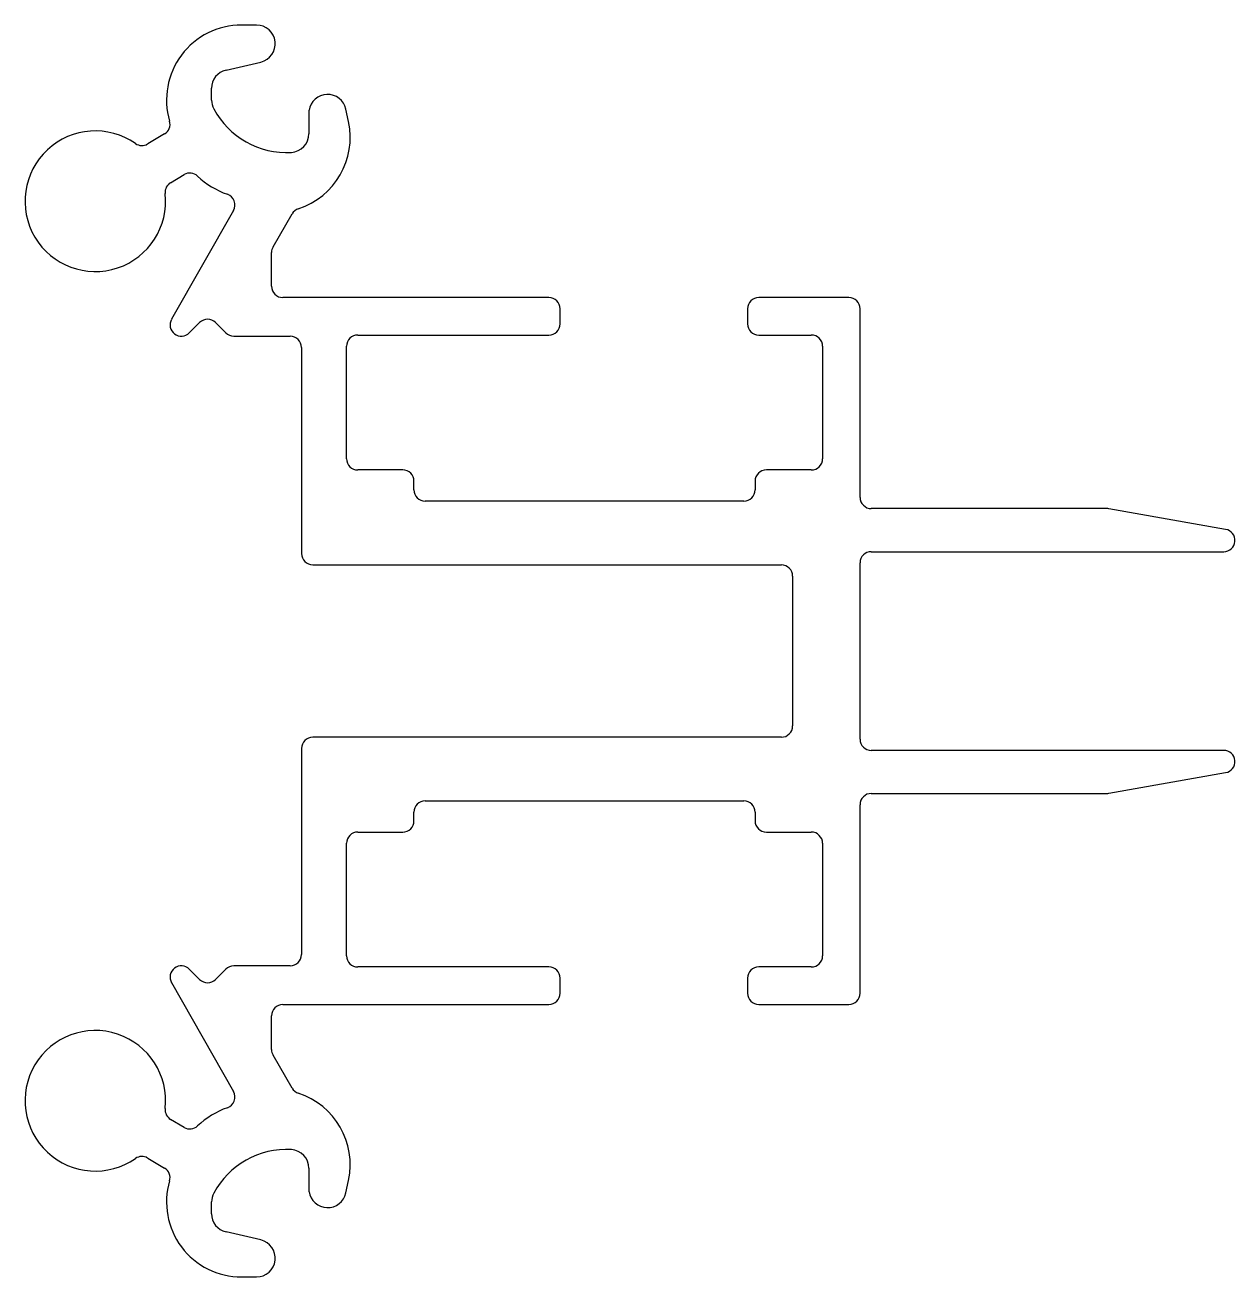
# Model space of a CAD drawing. Extents: x 2242.4 to 2274.6, y 1673.5 to 1706.9.
import ezdxf

# ---------------------------------------------------------------- set-up
doc = ezdxf.new("R2010")
doc.units = 0
doc.layers.get('0').update_dxf_attribs({"linetype": 'CONTINUOUS'})

msp = doc.modelspace()

# ---------------------------------------------------------------- linework, layer by layer
for p, q in [((2248.53, 1706.867), (2248.131, 1706.867)), ((2247.717, 1705.666), (2248.642, 1705.88)), ((2247.329, 1704.866), (2247.329, 1705.179)), ((2249.929, 1704.594), (2249.929, 1703.969)), ((2250.984, 1704.29), (2250.912, 1704.623)), ((2246.076, 1703.961), (2245.626, 1703.694)), ((2246.238, 1702.662), (2246.6, 1702.877)), ((2247.914, 1701.921), (2246.263, 1699.016)), ((2248.97, 1700.95), (2249.477, 1701.829)), ((2248.929, 1699.897), (2248.929, 1700.8)), ((2256.329, 1699.597), (2249.229, 1699.597)), ((2264.329, 1699.597), (2261.929, 1699.597)), ((2256.629, 1698.897), (2256.629, 1699.297)), ((2261.629, 1699.297), (2261.629, 1698.897)), ((2264.629, 1694.267), (2264.629, 1699.297)), ((2246.736, 1698.655), (2247.012, 1698.931)), ((2247.436, 1698.931), (2247.712, 1698.655)), ((2247.924, 1698.567), (2249.429, 1698.567)), ((2251.229, 1698.597), (2256.329, 1698.597)), ((2261.929, 1698.597), (2263.329, 1698.597)), ((2249.729, 1698.267), (2249.729, 1692.767)), ((2250.929, 1695.297), (2250.929, 1698.297)), ((2263.629, 1698.297), (2263.629, 1695.297)), ((2252.429, 1694.997), (2251.229, 1694.997)), ((2263.329, 1694.997), (2262.129, 1694.997)), ((2252.729, 1694.467), (2252.729, 1694.697)), ((2261.829, 1694.697), (2261.829, 1694.467)), ((2261.529, 1694.167), (2253.029, 1694.167)), ((2271.21, 1693.967), (2264.929, 1693.967)), ((2274.381, 1693.413), (2271.262, 1693.963)), ((2264.929, 1692.817), (2274.329, 1692.817)), ((2250.029, 1692.467), (2262.529, 1692.467)), ((2264.629, 1687.817), (2264.629, 1692.517)), ((2262.829, 1692.167), (2262.829, 1688.167)), ((2262.529, 1687.867), (2250.029, 1687.867)), ((2249.729, 1687.567), (2249.729, 1682.067)), ((2274.329, 1687.517), (2264.929, 1687.517)), ((2271.262, 1686.372), (2274.381, 1686.922)), ((2264.929, 1686.367), (2271.21, 1686.367)), ((2253.029, 1686.167), (2261.529, 1686.167)), ((2264.629, 1681.037), (2264.629, 1686.067)), ((2252.729, 1685.637), (2252.729, 1685.867)), ((2261.829, 1685.867), (2261.829, 1685.637)), ((2250.929, 1682.037), (2250.929, 1685.037)), ((2251.229, 1685.337), (2252.429, 1685.337)), ((2262.129, 1685.337), (2263.329, 1685.337)), ((2263.629, 1685.037), (2263.629, 1682.037)), ((2249.429, 1681.767), (2247.924, 1681.767)), ((2256.329, 1681.737), (2251.229, 1681.737)), ((2263.329, 1681.737), (2261.929, 1681.737)), ((2247.012, 1681.404), (2246.736, 1681.68)), ((2247.712, 1681.68), (2247.436, 1681.404)), ((2256.629, 1681.037), (2256.629, 1681.437)), ((2261.629, 1681.437), (2261.629, 1681.037)), ((2246.263, 1681.319), (2247.914, 1678.413)), ((2249.229, 1680.737), (2256.329, 1680.737)), ((2261.929, 1680.737), (2264.329, 1680.737)), ((2248.929, 1679.535), (2248.929, 1680.437)), ((2249.477, 1678.506), (2248.97, 1679.385)), ((2246.6, 1677.458), (2246.238, 1677.672)), ((2245.626, 1676.641), (2246.076, 1676.373)), ((2249.929, 1676.366), (2249.929, 1675.741)), ((2250.912, 1675.712), (2250.984, 1676.045)), ((2247.329, 1675.156), (2247.329, 1675.468)), ((2248.642, 1674.455), (2247.717, 1674.668)), ((2248.131, 1673.467), (2248.53, 1673.468))]:
    msp.add_line(p, q)
for centre, radius, start, end in [((2248.129, 1704.867), 2, 89.9481, 196.3635), ((2248.529, 1706.367), 0.5, 283, 89.9481), ((2247.829, 1705.179), 0.5, 103, 180), ((2247.829, 1704.866), 0.5, 180, 208.0725), ((2250.424, 1704.517), 0.5, 12.2, 171.2073), ((2249.329, 1705.666), 2.2, 208.0725, 273.3723), ((2245.923, 1704.219), 0.3, 300.7, 16.3635), ((2249.029, 1703.867), 2, 287.9092, 12.2), ((2244.229, 1702.167), 1.875, 55.1433, 6.2567), ((2249.429, 1703.969), 0.5, 273.3723, 360), ((2245.472, 1703.952), 0.3, 235.1433, 300.7), ((2246.753, 1702.619), 0.3, 46.8987, 120.7), ((2248.529, 1704.517), 2.3, 226.8987, 250.2982), ((2246.391, 1702.404), 0.3, 120.7, 186.2567), ((2247.653, 1702.07), 0.3, 330.4, 70.2982), ((2249.737, 1701.679), 0.3, 107.9092, 150), ((2249.229, 1700.8), 0.3, 150, 180), ((2249.229, 1699.897), 0.3, 180, 270), ((2256.329, 1699.297), 0.3, 0, 90), ((2261.929, 1699.297), 0.3, 90, 180), ((2264.329, 1699.297), 0.3, 0, 90), ((2246.524, 1698.867), 0.3, 150.4, 315), ((2247.224, 1698.719), 0.3, 45, 135), ((2256.329, 1698.897), 0.3, 270, 0), ((2261.929, 1698.897), 0.3, 180, 270), ((2247.924, 1698.867), 0.3, 225, 270), ((2249.429, 1698.267), 0.3, 0, 90), ((2251.229, 1698.297), 0.3, 90, 180), ((2263.329, 1698.297), 0.3, 0, 90), ((2251.229, 1695.297), 0.3, 180, 270), ((2263.329, 1695.297), 0.3, 270, 0), ((2252.429, 1694.697), 0.3, 0, 90), ((2262.129, 1694.697), 0.3, 90, 180), ((2253.029, 1694.467), 0.3, 180, 270), ((2261.529, 1694.467), 0.3, 270, 0), ((2264.929, 1694.267), 0.3, 180, 270), ((2271.21, 1693.667), 0.3, 80, 90), ((2274.329, 1693.117), 0.3, 270, 80), ((2250.029, 1692.767), 0.3, 180, 270), ((2264.929, 1692.517), 0.3, 90, 180), ((2262.529, 1692.167), 0.3, 0, 90), ((2262.529, 1688.167), 0.3, 270, 0), ((2250.029, 1687.567), 0.3, 90, 180), ((2264.929, 1687.817), 0.3, 180, 270), ((2274.329, 1687.217), 0.3, 280, 90), ((2264.929, 1686.067), 0.3, 90, 180), ((2271.21, 1686.667), 0.3, 270, 280), ((2253.029, 1685.867), 0.3, 90, 180), ((2261.529, 1685.867), 0.3, 0, 90), ((2252.429, 1685.637), 0.3, 270, 0), ((2262.129, 1685.637), 0.3, 180, 270), ((2251.229, 1685.037), 0.3, 90, 180), ((2263.329, 1685.037), 0.3, 0, 90), ((2249.429, 1682.067), 0.3, 270, 0), ((2251.229, 1682.037), 0.3, 180, 270), ((2263.329, 1682.037), 0.3, 270, 0), ((2246.524, 1681.467), 0.3, 45, 209.6), ((2247.924, 1681.467), 0.3, 90, 135), ((2256.329, 1681.437), 0.3, 0, 90), ((2261.929, 1681.437), 0.3, 90, 180), ((2247.224, 1681.616), 0.3, 225, 315), ((2256.329, 1681.037), 0.3, 270, 360), ((2261.929, 1681.037), 0.3, 180, 270), ((2264.329, 1681.037), 0.3, 270, 360), ((2249.229, 1680.437), 0.3, 90, 180), ((2244.229, 1678.167), 1.875, 353.7433, 304.8567), ((2249.229, 1679.535), 0.3, 180, 210), ((2247.653, 1678.265), 0.3, 289.7018, 29.6), ((2249.737, 1678.656), 0.3, 210, 252.0908), ((2249.029, 1676.467), 2, 347.8, 72.0908), ((2246.391, 1677.93), 0.3, 173.7433, 239.3), ((2248.529, 1675.817), 2.3, 109.7018, 133.1013), ((2246.753, 1677.716), 0.3, 239.3, 313.1013), ((2245.472, 1676.383), 0.3, 59.3, 124.8567), ((2249.329, 1674.668), 2.2, 86.6277, 151.9275), ((2249.429, 1676.366), 0.5, 0, 86.6277), ((2245.923, 1676.115), 0.3, 343.6365, 59.3), ((2248.129, 1675.467), 2, 163.6365, 270.0519), ((2247.829, 1675.468), 0.5, 151.9275, 180), ((2250.424, 1675.817), 0.5, 188.7927, 347.8), ((2247.829, 1675.156), 0.5, 180, 257), ((2248.529, 1673.968), 0.5, 270.0519, 77)]:
    msp.add_arc(centre, radius, start, end)

doc.saveas('drawing.dxf')
